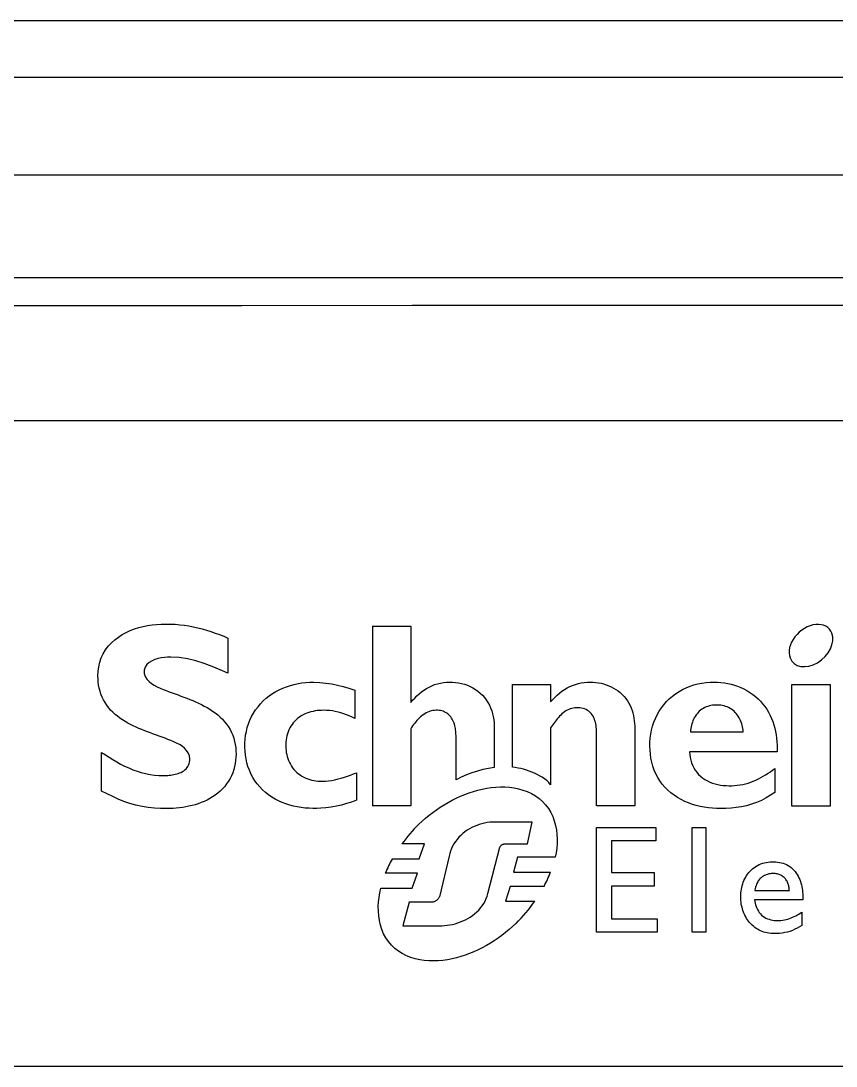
# Model space of a CAD drawing. Extents: x 0 to 320, y 0 to 1157.
# Drawn here: x 229.23 to 245.9, y 825.42 to 846.8 of the extents above; entities that cross this region are included whole.
import ezdxf

# ---------------------------------------------------------------- set-up
doc = ezdxf.new("R2010")
doc.units = 0
doc.layers.add('-15N-THT. THIẾT BỊ ĐÓNG MỞ', color=40, linetype='CONTINUOUS')

# ---------------------------------------------------------------- blocks, each defined once
blk = doc.blocks.new('06 - N - SC VSD ATV630C11~C16N4')
at = {"layer": '-15N-THT. THIẾT BỊ ĐÓNG MỞ'}
for p, q in [((149.663, 268.299), (27.375, 268.3)), ((27.463, 267.152), (137.634, 267.152)), ((33.009, 265.152), (131.909, 265.152)), ((115.516, 263.042), (49.288, 263.042)), ((70.241, 262.473), (66.753, 262.47)), ((73.729, 262.475), (70.241, 262.473)), ((77.217, 262.476), (73.729, 262.475)), ((80.705, 262.476), (77.217, 262.476)), ((84.194, 262.476), (80.705, 262.476)), ((87.682, 262.476), (84.194, 262.476)), ((115.591, 260.122), (49.32, 260.122)), ((71.625, 255.89), (71.715, 255.913)), ((71.715, 255.913), (71.806, 255.931)), ((71.806, 255.931), (71.897, 255.945)), ((71.897, 255.945), (71.989, 255.954)), ((71.989, 255.954), (72.083, 255.96)), ((72.083, 255.96), (72.177, 255.963)), ((72.177, 255.963), (72.273, 255.962)), ((72.273, 255.962), (72.368, 255.958)), ((72.368, 255.958), (72.463, 255.95)), ((72.463, 255.95), (72.556, 255.939)), ((72.556, 255.939), (72.648, 255.925)), ((72.648, 255.925), (72.739, 255.908)), ((72.739, 255.908), (72.83, 255.888)), ((76.4, 255.917), (77.183, 255.917)), ((76.4, 255.917), (76.4, 252.243)), ((77.183, 255.917), (77.183, 254.357)), ((71.133, 255.642), (71.207, 255.698)), ((71.207, 255.698), (71.285, 255.748)), ((71.285, 255.748), (71.366, 255.792)), ((71.366, 255.792), (71.451, 255.83)), ((71.451, 255.83), (71.537, 255.863)), ((71.537, 255.863), (71.625, 255.89)), ((72.83, 255.888), (72.92, 255.865)), ((72.92, 255.865), (73.009, 255.839)), ((73.009, 255.839), (73.098, 255.81)), ((73.098, 255.81), (73.186, 255.78)), ((73.186, 255.78), (73.273, 255.747)), ((73.273, 255.747), (73.36, 255.713)), ((73.36, 255.713), (73.445, 255.677)), ((85.794, 255.776), (85.794, 255.776)), ((70.945, 255.434), (71.001, 255.509)), ((71.001, 255.509), (71.064, 255.579)), ((71.064, 255.579), (71.133, 255.642)), ((73.445, 255.677), (73.445, 254.959)), ((73.445, 255.677), (73.445, 255.677)), ((70.828, 255.181), (70.858, 255.269)), ((70.858, 255.269), (70.897, 255.354)), ((70.897, 255.354), (70.945, 255.434)), ((72.018, 255.259), (71.955, 255.24)), ((72.082, 255.273), (72.018, 255.259)), ((72.147, 255.282), (72.082, 255.273)), ((72.212, 255.287), (72.147, 255.282)), ((72.278, 255.288), (72.212, 255.287)), ((72.452, 255.278), (72.278, 255.288)), ((72.278, 255.288), (72.278, 255.288)), ((72.624, 255.25), (72.452, 255.278)), ((84.94, 255.273), (84.94, 255.273)), ((70.794, 254.998), (70.807, 255.09)), ((70.807, 255.09), (70.828, 255.181)), ((71.754, 255.081), (71.735, 255.019)), ((71.791, 255.135), (71.754, 255.081)), ((71.84, 255.179), (71.791, 255.135)), ((71.895, 255.214), (71.84, 255.179)), ((71.955, 255.24), (71.895, 255.214)), ((72.794, 255.208), (72.624, 255.25)), ((72.961, 255.155), (72.794, 255.208)), ((73.125, 255.094), (72.961, 255.155)), ((73.286, 255.029), (73.125, 255.094)), ((70.79, 254.905), (70.794, 254.998)), ((70.792, 254.842), (70.79, 254.905)), ((70.79, 254.905), (70.79, 254.905)), ((70.796, 254.778), (70.792, 254.842)), ((71.735, 255.019), (71.735, 254.953)), ((71.735, 254.953), (71.754, 254.89)), ((71.754, 254.89), (71.789, 254.834)), ((71.789, 254.834), (71.834, 254.787)), ((73.445, 254.959), (73.286, 255.029)), ((73.445, 254.959), (73.445, 254.959)), ((70.804, 254.714), (70.796, 254.778)), ((70.816, 254.651), (70.804, 254.714)), ((70.832, 254.589), (70.816, 254.651)), ((71.834, 254.787), (71.886, 254.747)), ((71.886, 254.747), (71.942, 254.713)), ((71.942, 254.713), (72.002, 254.681)), ((72.002, 254.681), (72.065, 254.653)), ((72.065, 254.653), (72.126, 254.627)), ((72.126, 254.627), (72.186, 254.602)), ((74.427, 254.582), (74.498, 254.62)), ((74.498, 254.62), (74.572, 254.653)), ((74.572, 254.653), (74.647, 254.682)), ((74.647, 254.682), (74.724, 254.707)), ((74.724, 254.707), (74.802, 254.728)), ((74.802, 254.728), (74.881, 254.745)), ((74.881, 254.745), (74.961, 254.758)), ((74.961, 254.758), (75.041, 254.767)), ((75.041, 254.767), (75.122, 254.772)), ((75.122, 254.772), (75.202, 254.774)), ((75.202, 254.774), (75.326, 254.77)), ((75.202, 254.774), (75.202, 254.774)), ((75.326, 254.77), (75.449, 254.757)), ((75.449, 254.757), (75.57, 254.739)), ((75.57, 254.739), (75.688, 254.716)), ((75.688, 254.716), (75.806, 254.688)), ((75.806, 254.688), (75.922, 254.653)), ((75.922, 254.653), (76.039, 254.613)), ((77.453, 254.611), (77.505, 254.645)), ((77.505, 254.645), (77.559, 254.675)), ((77.559, 254.675), (77.615, 254.702)), ((77.615, 254.702), (77.673, 254.724)), ((77.673, 254.724), (77.733, 254.742)), ((77.733, 254.742), (77.793, 254.756)), ((77.793, 254.756), (77.854, 254.766)), ((77.854, 254.766), (77.916, 254.772)), ((77.916, 254.772), (77.977, 254.774)), ((77.977, 254.774), (78.039, 254.773)), ((78.039, 254.773), (78.101, 254.768)), ((78.101, 254.768), (78.163, 254.759)), ((78.163, 254.759), (78.223, 254.747)), ((78.223, 254.747), (78.283, 254.731)), ((78.283, 254.731), (78.342, 254.711)), ((78.342, 254.711), (78.399, 254.687)), ((78.399, 254.687), (78.454, 254.659)), ((78.454, 254.659), (78.508, 254.627)), ((78.508, 254.627), (78.558, 254.592)), ((79.263, 253.034), (79.263, 254.728)), ((79.263, 254.728), (80.045, 254.728)), ((79.263, 254.728), (79.263, 254.728)), ((80.045, 254.728), (80.045, 254.371)), ((80.274, 254.587), (80.326, 254.623)), ((80.326, 254.623), (80.38, 254.656)), ((80.38, 254.656), (80.435, 254.684)), ((80.435, 254.684), (80.492, 254.709)), ((80.492, 254.709), (80.551, 254.729)), ((80.551, 254.729), (80.611, 254.745)), ((80.611, 254.745), (80.672, 254.758)), ((80.672, 254.758), (80.733, 254.767)), ((80.733, 254.767), (80.795, 254.772)), ((80.795, 254.772), (80.856, 254.774)), ((80.856, 254.774), (80.911, 254.773)), ((80.856, 254.774), (80.856, 254.774)), ((80.911, 254.773), (80.966, 254.768)), ((80.966, 254.768), (81.02, 254.761)), ((81.02, 254.761), (81.075, 254.751)), ((81.075, 254.751), (81.128, 254.738)), ((81.128, 254.738), (81.181, 254.721)), ((81.181, 254.721), (81.233, 254.702)), ((81.233, 254.702), (81.284, 254.68)), ((81.284, 254.68), (81.333, 254.655)), ((81.333, 254.655), (81.38, 254.627)), ((81.38, 254.627), (81.425, 254.596)), ((82.67, 254.584), (82.743, 254.625)), ((82.743, 254.625), (82.818, 254.661)), ((82.818, 254.661), (82.895, 254.691)), ((82.895, 254.691), (82.975, 254.717)), ((82.975, 254.717), (83.056, 254.738)), ((83.056, 254.738), (83.138, 254.754)), ((83.138, 254.754), (83.222, 254.765)), ((83.222, 254.765), (83.305, 254.772)), ((83.305, 254.772), (83.388, 254.774)), ((83.388, 254.774), (83.458, 254.773)), ((83.388, 254.774), (83.388, 254.774)), ((83.458, 254.773), (83.527, 254.768)), ((83.527, 254.768), (83.597, 254.759)), ((83.597, 254.759), (83.666, 254.748)), ((83.666, 254.748), (83.734, 254.732)), ((83.734, 254.732), (83.802, 254.714)), ((83.802, 254.714), (83.868, 254.691)), ((83.868, 254.691), (83.933, 254.665)), ((83.933, 254.665), (83.997, 254.636)), ((83.997, 254.636), (84.058, 254.602)), ((84.975, 252.235), (84.975, 254.728)), ((84.975, 254.728), (85.758, 254.728)), ((84.975, 254.728), (84.975, 254.728)), ((85.758, 254.728), (85.758, 252.235)), ((85.758, 254.728), (85.758, 254.728)), ((70.851, 254.527), (70.832, 254.589)), ((70.875, 254.468), (70.851, 254.527)), ((70.903, 254.411), (70.875, 254.468)), ((70.934, 254.356), (70.903, 254.411)), ((72.186, 254.602), (72.247, 254.579)), ((72.247, 254.579), (72.307, 254.556)), ((72.307, 254.556), (72.367, 254.534)), ((72.367, 254.534), (72.427, 254.512)), ((72.427, 254.512), (72.487, 254.49)), ((72.487, 254.49), (72.547, 254.468)), ((72.547, 254.468), (72.607, 254.445)), ((72.607, 254.445), (72.667, 254.421)), ((72.667, 254.421), (72.727, 254.397)), ((74.17, 254.391), (74.229, 254.445)), ((74.229, 254.445), (74.292, 254.495)), ((74.292, 254.495), (74.358, 254.541)), ((74.358, 254.541), (74.427, 254.582)), ((76.039, 254.613), (76.039, 254.031)), ((77.183, 254.357), (77.223, 254.404)), ((77.223, 254.404), (77.265, 254.449)), ((77.265, 254.449), (77.309, 254.493)), ((77.309, 254.493), (77.355, 254.535)), ((77.355, 254.535), (77.403, 254.575)), ((77.403, 254.575), (77.453, 254.611)), ((78.558, 254.592), (78.606, 254.552)), ((78.606, 254.552), (78.651, 254.509)), ((78.651, 254.509), (78.692, 254.462)), ((78.692, 254.462), (78.729, 254.412)), ((78.729, 254.412), (78.763, 254.359)), ((80.045, 254.371), (80.087, 254.417)), ((80.087, 254.417), (80.13, 254.462)), ((80.13, 254.462), (80.176, 254.506)), ((80.176, 254.506), (80.224, 254.547)), ((80.224, 254.547), (80.274, 254.587)), ((81.425, 254.596), (81.468, 254.562)), ((81.468, 254.562), (81.509, 254.524)), ((81.509, 254.524), (81.546, 254.484)), ((81.546, 254.484), (81.581, 254.441)), ((81.581, 254.441), (81.613, 254.395)), ((82.413, 254.377), (82.471, 254.435)), ((82.471, 254.435), (82.534, 254.489)), ((82.534, 254.489), (82.6, 254.539)), ((82.6, 254.539), (82.67, 254.584)), ((84.058, 254.602), (84.119, 254.565)), ((84.119, 254.565), (84.176, 254.525)), ((84.176, 254.525), (84.231, 254.481)), ((84.231, 254.481), (84.284, 254.434)), ((84.284, 254.434), (84.333, 254.385)), ((70.969, 254.303), (70.934, 254.356)), ((71.007, 254.253), (70.969, 254.303)), ((71.049, 254.205), (71.007, 254.253)), ((71.093, 254.159), (71.049, 254.205)), ((72.727, 254.397), (72.787, 254.371)), ((72.787, 254.371), (72.846, 254.344)), ((72.846, 254.344), (72.905, 254.315)), ((72.905, 254.315), (72.963, 254.285)), ((72.963, 254.285), (73.021, 254.253)), ((73.021, 254.253), (73.077, 254.219)), ((73.077, 254.219), (73.133, 254.183)), ((73.97, 254.141), (74.014, 254.208)), ((74.014, 254.208), (74.062, 254.273)), ((74.062, 254.273), (74.114, 254.334)), ((74.114, 254.334), (74.17, 254.391)), ((75.272, 254.192), (75.229, 254.186)), ((75.315, 254.196), (75.272, 254.192)), ((75.359, 254.198), (75.315, 254.196)), ((75.402, 254.199), (75.359, 254.198)), ((75.462, 254.197), (75.402, 254.199)), ((75.402, 254.199), (75.402, 254.199)), ((75.523, 254.193), (75.462, 254.197)), ((75.582, 254.185), (75.523, 254.193)), ((77.183, 254.357), (77.183, 254.357)), ((77.636, 254.193), (77.601, 254.185)), ((77.671, 254.198), (77.636, 254.193)), ((77.706, 254.2), (77.671, 254.198)), ((77.734, 254.199), (77.706, 254.2)), ((77.706, 254.2), (77.706, 254.2)), ((77.763, 254.197), (77.734, 254.199)), ((77.79, 254.193), (77.763, 254.197)), ((77.818, 254.186), (77.79, 254.193)), ((78.763, 254.359), (78.792, 254.305)), ((78.792, 254.305), (78.817, 254.248)), ((78.817, 254.248), (78.839, 254.19)), ((78.839, 254.19), (78.856, 254.13)), ((80.045, 254.371), (80.045, 254.371)), ((80.384, 254.201), (80.355, 254.185)), ((80.414, 254.216), (80.384, 254.201)), ((80.445, 254.228), (80.414, 254.216)), ((80.476, 254.238), (80.445, 254.228)), ((80.509, 254.245), (80.476, 254.238)), ((80.542, 254.25), (80.509, 254.245)), ((80.575, 254.252), (80.542, 254.25)), ((80.608, 254.252), (80.575, 254.252)), ((80.641, 254.25), (80.608, 254.252)), ((80.674, 254.245), (80.641, 254.25)), ((80.707, 254.238), (80.674, 254.245)), ((80.738, 254.227), (80.707, 254.238)), ((80.769, 254.214), (80.738, 254.227)), ((80.798, 254.197), (80.769, 254.214)), ((80.825, 254.178), (80.798, 254.197)), ((81.613, 254.395), (81.642, 254.348)), ((81.642, 254.348), (81.667, 254.299)), ((81.667, 254.299), (81.689, 254.249)), ((81.689, 254.249), (81.708, 254.198)), ((81.708, 254.198), (81.724, 254.145)), ((82.263, 254.179), (82.308, 254.248)), ((82.308, 254.248), (82.358, 254.314)), ((82.358, 254.314), (82.413, 254.377)), ((83.109, 254.2), (83.084, 254.178)), ((83.137, 254.22), (83.109, 254.2)), ((83.166, 254.238), (83.137, 254.22)), ((83.195, 254.254), (83.166, 254.238)), ((83.226, 254.268), (83.195, 254.254)), ((83.258, 254.279), (83.226, 254.268)), ((83.29, 254.289), (83.258, 254.279)), ((83.322, 254.296), (83.29, 254.289)), ((83.355, 254.301), (83.322, 254.296)), ((83.389, 254.305), (83.355, 254.301)), ((83.422, 254.307), (83.389, 254.305)), ((83.456, 254.307), (83.422, 254.307)), ((83.49, 254.305), (83.456, 254.307)), ((83.524, 254.301), (83.49, 254.305)), ((83.557, 254.296), (83.524, 254.301)), ((83.59, 254.289), (83.557, 254.296)), ((83.622, 254.279), (83.59, 254.289)), ((83.653, 254.268), (83.622, 254.279)), ((83.683, 254.254), (83.653, 254.268)), ((83.713, 254.239), (83.683, 254.254)), ((83.741, 254.221), (83.713, 254.239)), ((83.768, 254.201), (83.741, 254.221)), ((83.794, 254.18), (83.768, 254.201)), ((84.333, 254.385), (84.379, 254.332)), ((84.379, 254.332), (84.422, 254.276)), ((84.422, 254.276), (84.461, 254.219)), ((84.461, 254.219), (84.497, 254.158)), ((71.139, 254.116), (71.093, 254.159)), ((71.188, 254.076), (71.139, 254.116)), ((71.239, 254.038), (71.188, 254.076)), ((71.291, 254.003), (71.239, 254.038)), ((71.345, 253.969), (71.291, 254.003)), ((73.133, 254.183), (73.186, 254.145)), ((73.186, 254.145), (73.238, 254.104)), ((73.238, 254.104), (73.288, 254.061)), ((73.288, 254.061), (73.335, 254.015)), ((73.335, 254.015), (73.379, 253.966)), ((73.868, 253.923), (73.897, 253.998)), ((73.897, 253.998), (73.931, 254.07)), ((73.931, 254.07), (73.97, 254.141)), ((74.813, 253.977), (74.784, 253.945)), ((74.843, 254.007), (74.813, 253.977)), ((74.876, 254.035), (74.843, 254.007)), ((74.91, 254.06), (74.876, 254.035)), ((74.946, 254.084), (74.91, 254.06)), ((74.984, 254.105), (74.946, 254.084)), ((75.023, 254.124), (74.984, 254.105)), ((75.062, 254.141), (75.023, 254.124)), ((75.103, 254.155), (75.062, 254.141)), ((75.145, 254.167), (75.103, 254.155)), ((75.187, 254.177), (75.145, 254.167)), ((75.229, 254.186), (75.187, 254.177)), ((75.642, 254.174), (75.582, 254.185)), ((75.7, 254.16), (75.642, 254.174)), ((75.758, 254.144), (75.7, 254.16)), ((75.816, 254.126), (75.758, 254.144)), ((75.873, 254.105), (75.816, 254.126)), ((75.929, 254.083), (75.873, 254.105)), ((75.985, 254.058), (75.929, 254.083)), ((76.039, 254.031), (75.985, 254.058)), ((76.039, 254.031), (76.039, 254.031)), ((77.311, 253.99), (77.288, 253.963)), ((77.335, 254.016), (77.311, 253.99)), ((77.36, 254.041), (77.335, 254.016)), ((77.386, 254.065), (77.36, 254.041)), ((77.413, 254.087), (77.386, 254.065)), ((77.441, 254.108), (77.413, 254.087)), ((77.471, 254.128), (77.441, 254.108)), ((77.502, 254.145), (77.471, 254.128)), ((77.534, 254.161), (77.502, 254.145)), ((77.567, 254.174), (77.534, 254.161)), ((77.601, 254.185), (77.567, 254.174)), ((77.844, 254.178), (77.818, 254.186)), ((77.87, 254.168), (77.844, 254.178)), ((77.895, 254.156), (77.87, 254.168)), ((77.919, 254.141), (77.895, 254.156)), ((77.942, 254.124), (77.919, 254.141)), ((77.963, 254.106), (77.942, 254.124)), ((77.984, 254.085), (77.963, 254.106)), ((78.002, 254.064), (77.984, 254.085)), ((78.019, 254.041), (78.002, 254.064)), ((78.034, 254.017), (78.019, 254.041)), ((78.047, 253.992), (78.034, 254.017)), ((78.059, 253.966), (78.047, 253.992)), ((78.856, 254.13), (78.87, 254.069)), ((78.87, 254.069), (78.881, 254.007)), ((78.881, 254.007), (78.888, 253.945)), ((80.142, 253.976), (80.122, 253.95)), ((80.162, 254.003), (80.142, 253.976)), ((80.184, 254.028), (80.162, 254.003)), ((80.205, 254.053), (80.184, 254.028)), ((80.228, 254.078), (80.205, 254.053)), ((80.251, 254.101), (80.228, 254.078)), ((80.276, 254.124), (80.251, 254.101)), ((80.301, 254.146), (80.276, 254.124)), ((80.327, 254.166), (80.301, 254.146)), ((80.355, 254.185), (80.327, 254.166)), ((80.85, 254.156), (80.825, 254.178)), ((80.873, 254.131), (80.85, 254.156)), ((80.894, 254.105), (80.873, 254.131)), ((80.911, 254.077), (80.894, 254.105)), ((80.927, 254.047), (80.911, 254.077)), ((80.94, 254.016), (80.927, 254.047)), ((80.951, 253.985), (80.94, 254.016)), ((80.96, 253.953), (80.951, 253.985)), ((81.724, 254.145), (81.736, 254.092)), ((81.736, 254.092), (81.747, 254.038)), ((81.747, 254.038), (81.754, 253.984)), ((81.754, 253.984), (81.76, 253.929)), ((82.155, 253.954), (82.186, 254.031)), ((82.186, 254.031), (82.222, 254.106)), ((82.222, 254.106), (82.263, 254.179)), ((82.953, 253.986), (82.942, 253.955)), ((82.967, 254.017), (82.953, 253.986)), ((82.982, 254.047), (82.967, 254.017)), ((82.999, 254.075), (82.982, 254.047)), ((83.017, 254.103), (82.999, 254.075)), ((83.037, 254.13), (83.017, 254.103)), ((83.06, 254.155), (83.037, 254.13)), ((83.084, 254.178), (83.06, 254.155)), ((83.818, 254.157), (83.794, 254.18)), ((83.84, 254.132), (83.818, 254.157)), ((83.861, 254.105), (83.84, 254.132)), ((83.88, 254.077), (83.861, 254.105)), ((83.898, 254.048), (83.88, 254.077)), ((83.913, 254.018), (83.898, 254.048)), ((83.927, 253.987), (83.913, 254.018)), ((83.94, 253.956), (83.927, 253.987)), ((84.497, 254.158), (84.53, 254.096)), ((84.53, 254.096), (84.559, 254.032)), ((84.559, 254.032), (84.585, 253.967)), ((71.4, 253.938), (71.345, 253.969)), ((71.456, 253.908), (71.4, 253.938)), ((71.513, 253.88), (71.456, 253.908)), ((71.57, 253.853), (71.513, 253.88)), ((71.628, 253.828), (71.57, 253.853)), ((71.687, 253.803), (71.628, 253.828)), ((71.746, 253.78), (71.687, 253.803)), ((71.805, 253.757), (71.746, 253.78)), ((73.379, 253.966), (73.42, 253.915)), ((73.42, 253.915), (73.458, 253.862)), ((73.458, 253.862), (73.491, 253.806)), ((73.491, 253.806), (73.521, 253.748)), ((73.809, 253.689), (73.824, 253.768)), ((73.824, 253.768), (73.843, 253.846)), ((73.843, 253.846), (73.868, 253.923)), ((74.693, 253.799), (74.677, 253.759)), ((74.712, 253.838), (74.693, 253.799)), ((74.734, 253.875), (74.712, 253.838)), ((74.758, 253.911), (74.734, 253.875)), ((74.784, 253.945), (74.758, 253.911)), ((77.203, 253.85), (77.183, 253.821)), ((77.183, 253.821), (77.183, 252.243)), ((77.183, 253.821), (77.183, 253.821)), ((77.223, 253.879), (77.203, 253.85)), ((77.244, 253.908), (77.223, 253.879)), ((77.266, 253.936), (77.244, 253.908)), ((77.288, 253.963), (77.266, 253.936)), ((78.069, 253.939), (78.059, 253.966)), ((78.078, 253.912), (78.069, 253.939)), ((78.086, 253.884), (78.078, 253.912)), ((78.092, 253.856), (78.086, 253.884)), ((78.098, 253.827), (78.092, 253.856)), ((78.102, 253.798), (78.098, 253.827)), ((78.105, 253.77), (78.102, 253.798)), ((78.108, 253.741), (78.105, 253.77)), ((78.888, 253.945), (78.892, 253.883)), ((78.892, 253.883), (78.893, 253.821)), ((78.893, 253.821), (78.893, 253.028)), ((78.893, 253.821), (78.893, 253.821)), ((80.064, 253.869), (80.045, 253.841)), ((80.045, 253.841), (80.045, 252.677)), ((80.083, 253.896), (80.064, 253.869)), ((80.102, 253.923), (80.083, 253.896)), ((80.122, 253.95), (80.102, 253.923)), ((80.967, 253.92), (80.96, 253.953)), ((80.973, 253.888), (80.967, 253.92)), ((80.977, 253.855), (80.973, 253.888)), ((80.98, 253.822), (80.977, 253.855)), ((80.981, 253.788), (80.98, 253.822)), ((80.982, 253.755), (80.981, 253.788)), ((81.76, 253.929), (81.763, 253.874)), ((81.763, 253.874), (81.764, 253.82)), ((81.764, 253.82), (81.764, 252.242)), ((81.764, 253.82), (81.764, 253.82)), ((82.093, 253.713), (82.109, 253.794)), ((82.109, 253.794), (82.129, 253.875)), ((82.129, 253.875), (82.155, 253.954)), ((82.904, 253.794), (82.901, 253.761)), ((82.901, 253.761), (82.901, 253.761)), ((82.901, 253.761), (83.982, 253.761)), ((82.909, 253.827), (82.904, 253.794)), ((82.915, 253.859), (82.909, 253.827)), ((82.923, 253.892), (82.915, 253.859)), ((82.931, 253.924), (82.923, 253.892)), ((82.942, 253.955), (82.931, 253.924)), ((83.95, 253.924), (83.94, 253.956)), ((83.959, 253.892), (83.95, 253.924)), ((83.967, 253.859), (83.959, 253.892)), ((83.973, 253.827), (83.967, 253.859)), ((83.978, 253.794), (83.973, 253.827)), ((83.982, 253.761), (83.978, 253.794)), ((83.982, 253.761), (83.982, 253.761)), ((84.585, 253.967), (84.607, 253.901)), ((84.607, 253.901), (84.626, 253.834)), ((84.626, 253.834), (84.642, 253.765)), ((84.642, 253.765), (84.654, 253.696)), ((71.864, 253.735), (71.805, 253.757)), ((71.924, 253.714), (71.864, 253.735)), ((71.984, 253.692), (71.924, 253.714)), ((72.043, 253.671), (71.984, 253.692)), ((72.103, 253.649), (72.043, 253.671)), ((72.162, 253.627), (72.103, 253.649)), ((72.221, 253.605), (72.162, 253.627)), ((72.28, 253.581), (72.221, 253.605)), ((72.338, 253.556), (72.28, 253.581)), ((72.397, 253.529), (72.338, 253.556)), ((73.521, 253.748), (73.546, 253.688)), ((73.546, 253.688), (73.567, 253.626)), ((73.567, 253.626), (73.584, 253.563)), ((73.584, 253.563), (73.597, 253.499)), ((73.794, 253.529), (73.799, 253.609)), ((73.799, 253.609), (73.809, 253.689)), ((74.632, 253.55), (74.63, 253.507)), ((74.636, 253.592), (74.632, 253.55)), ((74.643, 253.635), (74.636, 253.592)), ((74.652, 253.677), (74.643, 253.635)), ((74.663, 253.718), (74.652, 253.677)), ((74.677, 253.759), (74.663, 253.718)), ((78.109, 253.712), (78.108, 253.741)), ((78.11, 253.683), (78.109, 253.712)), ((78.111, 253.655), (78.11, 253.683)), ((78.111, 252.779), (78.111, 253.655)), ((78.111, 253.655), (78.111, 253.655)), ((80.982, 252.242), (80.982, 253.755)), ((80.982, 253.755), (80.982, 253.755)), ((82.073, 253.464), (82.075, 253.547)), ((82.075, 253.547), (82.082, 253.63)), ((82.082, 253.63), (82.093, 253.713)), ((84.654, 253.696), (84.664, 253.627)), ((84.664, 253.627), (84.67, 253.557)), ((84.67, 253.557), (84.674, 253.488)), ((70.865, 252.546), (70.865, 253.338)), ((70.865, 253.338), (70.941, 253.288)), ((70.865, 253.338), (70.865, 253.338)), ((72.455, 253.499), (72.397, 253.529)), ((72.509, 253.466), (72.455, 253.499)), ((72.559, 253.426), (72.509, 253.466)), ((72.602, 253.38), (72.559, 253.426)), ((72.637, 253.327), (72.602, 253.38)), ((73.597, 253.499), (73.606, 253.435)), ((73.606, 253.435), (73.611, 253.37)), ((73.611, 253.37), (73.613, 253.305)), ((73.793, 253.447), (73.794, 253.529)), ((73.797, 253.366), (73.793, 253.447)), ((73.805, 253.285), (73.797, 253.366)), ((74.63, 253.507), (74.629, 253.464)), ((74.629, 253.464), (74.631, 253.421)), ((74.631, 253.421), (74.635, 253.378)), ((74.635, 253.378), (74.641, 253.336)), ((74.641, 253.336), (74.649, 253.294)), ((82.076, 253.381), (82.073, 253.464)), ((82.083, 253.299), (82.076, 253.381)), ((84.673, 253.348), (82.884, 253.348)), ((82.884, 253.348), (82.889, 253.292)), ((82.884, 253.348), (82.884, 253.348)), ((84.674, 253.418), (84.673, 253.348)), ((84.673, 253.348), (84.673, 253.348)), ((84.674, 253.488), (84.674, 253.418)), ((70.941, 253.288), (71.018, 253.239)), ((71.018, 253.239), (71.095, 253.191)), ((71.095, 253.191), (71.173, 253.145)), ((71.173, 253.145), (71.253, 253.1)), ((72.661, 253.267), (72.637, 253.327)), ((72.656, 253.11), (72.664, 253.141)), ((72.67, 253.204), (72.661, 253.267)), ((72.664, 253.141), (72.668, 253.172)), ((72.668, 253.172), (72.67, 253.204)), ((72.67, 253.204), (72.67, 253.204)), ((73.605, 253.175), (73.596, 253.111)), ((73.611, 253.24), (73.605, 253.175)), ((73.613, 253.305), (73.611, 253.24)), ((73.818, 253.205), (73.805, 253.285)), ((73.835, 253.126), (73.818, 253.205)), ((73.857, 253.048), (73.835, 253.126)), ((74.649, 253.294), (74.659, 253.253)), ((74.659, 253.253), (74.671, 253.212)), ((74.671, 253.212), (74.686, 253.172)), ((74.686, 253.172), (74.703, 253.133)), ((74.703, 253.133), (74.723, 253.094)), ((82.095, 253.217), (82.083, 253.299)), ((82.112, 253.136), (82.095, 253.217)), ((82.134, 253.055), (82.112, 253.136)), ((82.889, 253.292), (82.898, 253.236)), ((82.898, 253.236), (82.91, 253.181)), ((82.91, 253.181), (82.926, 253.127)), ((82.926, 253.127), (82.946, 253.075)), ((71.253, 253.1), (71.335, 253.058)), ((71.335, 253.058), (71.419, 253.019)), ((71.419, 253.019), (71.503, 252.984)), ((71.503, 252.984), (71.589, 252.953)), ((71.589, 252.953), (71.676, 252.927)), ((71.676, 252.927), (71.764, 252.905)), ((71.764, 252.905), (71.854, 252.887)), ((72.401, 252.898), (72.431, 252.907)), ((72.431, 252.907), (72.46, 252.918)), ((72.46, 252.918), (72.489, 252.93)), ((72.489, 252.93), (72.517, 252.945)), ((72.517, 252.945), (72.543, 252.962)), ((72.543, 252.962), (72.568, 252.981)), ((72.568, 252.981), (72.591, 253.003)), ((72.591, 253.003), (72.612, 253.026)), ((72.612, 253.026), (72.63, 253.052)), ((72.63, 253.052), (72.644, 253.08)), ((72.644, 253.08), (72.656, 253.11)), ((73.546, 252.923), (73.521, 252.862)), ((73.567, 252.985), (73.546, 252.923)), ((73.584, 253.047), (73.567, 252.985)), ((73.596, 253.111), (73.584, 253.047)), ((73.885, 252.973), (73.857, 253.048)), ((73.917, 252.899), (73.885, 252.973)), ((74.723, 253.094), (74.745, 253.058)), ((74.745, 253.058), (74.77, 253.022)), ((74.77, 253.022), (74.797, 252.989)), ((74.797, 252.989), (74.825, 252.958)), ((74.825, 252.958), (74.856, 252.928)), ((74.856, 252.928), (74.889, 252.901)), ((76.015, 252.898), (76.077, 252.921)), ((76.077, 252.921), (76.077, 252.358)), ((76.077, 252.921), (76.077, 252.921)), ((78.435, 252.919), (78.325, 252.877)), ((78.548, 252.955), (78.435, 252.919)), ((78.661, 252.986), (78.548, 252.955)), ((78.777, 253.01), (78.661, 252.986)), ((78.893, 253.028), (78.777, 253.01)), ((78.893, 253.028), (78.893, 253.028)), ((79.321, 253.027), (79.263, 253.034)), ((79.263, 253.034), (79.263, 253.034)), ((79.378, 253.018), (79.321, 253.027)), ((79.436, 253.006), (79.378, 253.018)), ((79.492, 252.992), (79.436, 253.006)), ((79.549, 252.976), (79.492, 252.992)), ((79.604, 252.957), (79.549, 252.976)), ((79.659, 252.937), (79.604, 252.957)), ((79.714, 252.914), (79.659, 252.937)), ((79.767, 252.889), (79.714, 252.914)), ((82.162, 252.977), (82.134, 253.055)), ((82.196, 252.901), (82.162, 252.977)), ((82.946, 253.075), (82.971, 253.025)), ((82.971, 253.025), (82.999, 252.977)), ((82.999, 252.977), (83.032, 252.932)), ((83.032, 252.932), (83.068, 252.889)), ((84.44, 252.882), (84.489, 252.912)), ((84.489, 252.912), (84.536, 252.943)), ((84.536, 252.943), (84.583, 252.975)), ((84.583, 252.975), (84.629, 253.007)), ((84.629, 253.007), (84.629, 252.521)), ((71.854, 252.887), (71.944, 252.875)), ((71.944, 252.875), (72.034, 252.867)), ((72.034, 252.867), (72.125, 252.865)), ((72.125, 252.865), (72.156, 252.865)), ((72.125, 252.865), (72.125, 252.865)), ((72.156, 252.865), (72.187, 252.866)), ((72.187, 252.866), (72.218, 252.868)), ((72.218, 252.868), (72.249, 252.87)), ((72.249, 252.87), (72.279, 252.874)), ((72.279, 252.874), (72.31, 252.878)), ((72.31, 252.878), (72.34, 252.883)), ((72.34, 252.883), (72.37, 252.89)), ((72.37, 252.89), (72.401, 252.898)), ((73.421, 252.693), (73.381, 252.642)), ((73.458, 252.747), (73.421, 252.693)), ((73.491, 252.804), (73.458, 252.747)), ((73.521, 252.862), (73.491, 252.804)), ((73.955, 252.827), (73.917, 252.899)), ((73.997, 252.759), (73.955, 252.827)), ((74.045, 252.693), (73.997, 252.759)), ((74.096, 252.631), (74.045, 252.693)), ((74.889, 252.901), (74.924, 252.876)), ((74.924, 252.876), (74.96, 252.853)), ((74.96, 252.853), (74.998, 252.832)), ((74.998, 252.832), (75.037, 252.814)), ((75.037, 252.814), (75.078, 252.798)), ((75.078, 252.798), (75.119, 252.784)), ((75.119, 252.784), (75.16, 252.773)), ((75.16, 252.773), (75.203, 252.764)), ((75.203, 252.764), (75.245, 252.757)), ((75.245, 252.757), (75.288, 252.752)), ((75.288, 252.752), (75.331, 252.749)), ((75.331, 252.749), (75.374, 252.748)), ((75.374, 252.748), (75.44, 252.75)), ((75.374, 252.748), (75.374, 252.748)), ((75.44, 252.75), (75.506, 252.756)), ((75.506, 252.756), (75.572, 252.765)), ((75.572, 252.765), (75.636, 252.778)), ((75.636, 252.778), (75.701, 252.794)), ((75.701, 252.794), (75.764, 252.812)), ((75.764, 252.812), (75.828, 252.831)), ((75.828, 252.831), (75.89, 252.853)), ((75.89, 252.853), (75.953, 252.875)), ((75.953, 252.875), (76.015, 252.898)), ((78.217, 252.831), (78.111, 252.779)), ((78.111, 252.779), (78.111, 252.779)), ((78.325, 252.877), (78.217, 252.831)), ((79.819, 252.861), (79.767, 252.889)), ((79.87, 252.831), (79.819, 252.861)), ((79.918, 252.798), (79.87, 252.831)), ((79.964, 252.761), (79.918, 252.798)), ((80.007, 252.721), (79.964, 252.761)), ((80.045, 252.677), (80.007, 252.721)), ((82.234, 252.827), (82.196, 252.901)), ((82.278, 252.756), (82.234, 252.827)), ((82.327, 252.689), (82.278, 252.756)), ((83.068, 252.889), (83.109, 252.849)), ((83.109, 252.849), (83.153, 252.814)), ((83.153, 252.814), (83.2, 252.782)), ((83.2, 252.782), (83.25, 252.754)), ((83.25, 252.754), (83.301, 252.73)), ((83.301, 252.73), (83.354, 252.71)), ((83.354, 252.71), (83.408, 252.693)), ((83.408, 252.693), (83.463, 252.68)), ((83.972, 252.683), (84.028, 252.696)), ((84.028, 252.696), (84.082, 252.712)), ((84.082, 252.712), (84.136, 252.73)), ((84.136, 252.73), (84.188, 252.751)), ((84.188, 252.751), (84.24, 252.773)), ((84.24, 252.773), (84.291, 252.798)), ((84.291, 252.798), (84.341, 252.825)), ((84.341, 252.825), (84.391, 252.853)), ((84.391, 252.853), (84.44, 252.882)), ((70.977, 252.488), (70.865, 252.546)), ((70.865, 252.546), (70.865, 252.546)), ((71.091, 252.433), (70.977, 252.488)), ((73.241, 252.505), (73.189, 252.465)), ((73.29, 252.548), (73.241, 252.505)), ((73.337, 252.593), (73.29, 252.548)), ((73.381, 252.642), (73.337, 252.593)), ((74.152, 252.573), (74.096, 252.631)), ((74.212, 252.519), (74.152, 252.573)), ((74.276, 252.469), (74.212, 252.519)), ((78.202, 252.442), (78.288, 252.478)), ((78.288, 252.478), (78.376, 252.51)), ((78.376, 252.51), (78.465, 252.54)), ((78.465, 252.54), (78.555, 252.565)), ((78.555, 252.565), (78.646, 252.587)), ((78.646, 252.587), (78.738, 252.605)), ((78.738, 252.605), (78.83, 252.618)), ((78.83, 252.618), (78.924, 252.628)), ((78.924, 252.628), (79.018, 252.632)), ((79.018, 252.632), (79.111, 252.631)), ((79.111, 252.631), (79.205, 252.624)), ((79.205, 252.624), (79.298, 252.612)), ((79.298, 252.612), (79.389, 252.593)), ((79.389, 252.593), (79.479, 252.568)), ((79.479, 252.568), (79.567, 252.535)), ((79.567, 252.535), (79.651, 252.495)), ((79.651, 252.495), (79.732, 252.448)), ((82.381, 252.625), (82.327, 252.689)), ((82.44, 252.566), (82.381, 252.625)), ((82.502, 252.511), (82.44, 252.566)), ((82.569, 252.46), (82.502, 252.511)), ((83.463, 252.68), (83.519, 252.67)), ((83.519, 252.67), (83.575, 252.663)), ((83.575, 252.663), (83.633, 252.659)), ((83.633, 252.659), (83.69, 252.657)), ((83.69, 252.657), (83.747, 252.657)), ((83.747, 252.657), (83.804, 252.66)), ((83.804, 252.66), (83.861, 252.665)), ((83.861, 252.665), (83.916, 252.672)), ((83.916, 252.672), (83.972, 252.683)), ((84.629, 252.521), (84.541, 252.46)), ((71.205, 252.38), (71.091, 252.433)), ((71.322, 252.333), (71.205, 252.38)), ((71.441, 252.292), (71.322, 252.333)), ((71.564, 252.258), (71.441, 252.292)), ((72.777, 252.268), (72.714, 252.251)), ((72.839, 252.288), (72.777, 252.268)), ((72.901, 252.311), (72.839, 252.288)), ((72.961, 252.336), (72.901, 252.311)), ((73.021, 252.364), (72.961, 252.336)), ((73.079, 252.395), (73.021, 252.364)), ((73.135, 252.428), (73.079, 252.395)), ((73.189, 252.465), (73.135, 252.428)), ((74.342, 252.424), (74.276, 252.469)), ((74.412, 252.383), (74.342, 252.424)), ((74.484, 252.346), (74.412, 252.383)), ((74.558, 252.313), (74.484, 252.346)), ((74.633, 252.285), (74.558, 252.313)), ((74.71, 252.26), (74.633, 252.285)), ((75.874, 252.291), (75.769, 252.262)), ((75.976, 252.323), (75.874, 252.291)), ((76.077, 252.358), (75.976, 252.323)), ((76.077, 252.358), (76.077, 252.358)), ((77.789, 252.217), (77.869, 252.268)), ((77.869, 252.268), (77.95, 252.315)), ((77.95, 252.315), (78.032, 252.36)), ((78.032, 252.36), (78.116, 252.403)), ((78.116, 252.403), (78.202, 252.442)), ((79.732, 252.448), (79.808, 252.393)), ((79.808, 252.393), (79.878, 252.331)), ((79.878, 252.331), (79.942, 252.263)), ((82.639, 252.414), (82.569, 252.46)), ((82.712, 252.373), (82.639, 252.414)), ((82.787, 252.336), (82.712, 252.373)), ((82.864, 252.303), (82.787, 252.336)), ((82.942, 252.275), (82.864, 252.303)), ((83.023, 252.252), (82.942, 252.275)), ((84.153, 252.278), (84.05, 252.248)), ((84.254, 252.314), (84.153, 252.278)), ((84.353, 252.357), (84.254, 252.314)), ((84.449, 252.406), (84.353, 252.357)), ((84.541, 252.46), (84.449, 252.406)), ((71.691, 252.231), (71.564, 252.258)), ((71.818, 252.212), (71.691, 252.231)), ((71.944, 252.199), (71.818, 252.212)), ((72.07, 252.192), (71.944, 252.199)), ((72.196, 252.189), (72.07, 252.192)), ((72.261, 252.19), (72.196, 252.189)), ((72.196, 252.189), (72.196, 252.189)), ((72.326, 252.193), (72.261, 252.19)), ((72.392, 252.197), (72.326, 252.193)), ((72.457, 252.204), (72.392, 252.197)), ((72.522, 252.212), (72.457, 252.204)), ((72.586, 252.223), (72.522, 252.212)), ((72.65, 252.235), (72.586, 252.223)), ((72.714, 252.251), (72.65, 252.235)), ((74.788, 252.24), (74.71, 252.26)), ((74.866, 252.223), (74.788, 252.24)), ((74.946, 252.21), (74.866, 252.223)), ((75.025, 252.2), (74.946, 252.21)), ((75.105, 252.194), (75.025, 252.2)), ((75.184, 252.191), (75.105, 252.194)), ((75.265, 252.191), (75.184, 252.191)), ((75.345, 252.194), (75.265, 252.191)), ((75.451, 252.202), (75.345, 252.194)), ((75.345, 252.194), (75.345, 252.194)), ((75.557, 252.217), (75.451, 252.202)), ((75.664, 252.237), (75.557, 252.217)), ((75.769, 252.262), (75.664, 252.237)), ((77.183, 252.243), (76.4, 252.243)), ((77.489, 251.993), (77.561, 252.052)), ((77.561, 252.052), (77.636, 252.11)), ((77.636, 252.11), (77.712, 252.165)), ((77.712, 252.165), (77.789, 252.217)), ((79.942, 252.263), (79.998, 252.188)), ((79.998, 252.188), (80.047, 252.109)), ((80.047, 252.109), (80.087, 252.024)), ((81.764, 252.242), (80.982, 252.242)), ((80.982, 252.242), (80.982, 252.242)), ((81.764, 252.242), (81.764, 252.242)), ((83.104, 252.232), (83.023, 252.252)), ((83.186, 252.216), (83.104, 252.232)), ((83.269, 252.205), (83.186, 252.216)), ((83.352, 252.197), (83.269, 252.205)), ((83.435, 252.192), (83.352, 252.197)), ((83.518, 252.19), (83.435, 252.192)), ((83.625, 252.192), (83.518, 252.19)), ((83.518, 252.19), (83.518, 252.19)), ((83.732, 252.198), (83.625, 252.192)), ((83.839, 252.209), (83.732, 252.198)), ((83.945, 252.225), (83.839, 252.209)), ((84.05, 252.248), (83.945, 252.225)), ((85.758, 252.235), (84.975, 252.235)), ((84.975, 252.235), (84.975, 252.235)), ((85.758, 252.235), (85.758, 252.235)), ((77.35, 251.868), (77.419, 251.931)), ((77.35, 251.868), (77.35, 251.868)), ((77.419, 251.931), (77.489, 251.993)), ((78.533, 251.845), (78.482, 251.824)), ((78.585, 251.863), (78.533, 251.845)), ((78.638, 251.879), (78.585, 251.863)), ((78.692, 251.891), (78.638, 251.879)), ((78.746, 251.901), (78.692, 251.891)), ((78.801, 251.908), (78.746, 251.901)), ((78.855, 251.913), (78.801, 251.908)), ((78.91, 251.914), (78.855, 251.913)), ((79.668, 251.914), (78.91, 251.914)), ((78.91, 251.914), (78.91, 251.914)), ((79.57, 251.466), (79.668, 251.914)), ((79.668, 251.914), (79.668, 251.914)), ((80.087, 252.024), (80.12, 251.937)), ((80.12, 251.937), (80.145, 251.846)), ((80.145, 251.846), (80.162, 251.754)), ((78.208, 251.641), (78.169, 251.601)), ((78.249, 251.678), (78.208, 251.641)), ((78.292, 251.712), (78.249, 251.678)), ((78.337, 251.744), (78.292, 251.712)), ((78.384, 251.773), (78.337, 251.744)), ((78.432, 251.8), (78.384, 251.773)), ((78.482, 251.824), (78.432, 251.8)), ((80.162, 251.754), (80.173, 251.661)), ((80.173, 251.661), (80.177, 251.568)), ((80.982, 249.66), (80.982, 251.803)), ((80.982, 251.803), (82.196, 251.803)), ((80.982, 251.803), (80.982, 251.803)), ((82.196, 251.803), (82.196, 251.526)), ((82.196, 251.803), (82.196, 251.803)), ((82.939, 249.659), (82.939, 251.803)), ((82.939, 251.803), (83.218, 251.803)), ((82.939, 251.803), (82.939, 251.803)), ((83.218, 251.803), (83.218, 249.659)), ((83.218, 251.803), (83.218, 251.803)), ((77.466, 251.465), (77.003, 251.465)), ((77.003, 251.465), (77.003, 251.465)), ((77.358, 251.158), (77.466, 251.465)), ((77.466, 251.465), (77.466, 251.465)), ((78.041, 251.421), (78.017, 251.371)), ((78.068, 251.469), (78.041, 251.421)), ((78.099, 251.515), (78.068, 251.469)), ((78.133, 251.559), (78.099, 251.515)), ((78.169, 251.601), (78.133, 251.559)), ((79.013, 251.406), (79.016, 251.412)), ((79.016, 251.412), (79.02, 251.418)), ((79.02, 251.418), (79.024, 251.424)), ((79.024, 251.424), (79.028, 251.429)), ((79.028, 251.429), (79.032, 251.435)), ((79.032, 251.435), (79.037, 251.44)), ((79.037, 251.44), (79.042, 251.445)), ((79.042, 251.445), (79.047, 251.449)), ((79.047, 251.449), (79.052, 251.453)), ((79.052, 251.453), (79.058, 251.456)), ((79.058, 251.456), (79.065, 251.459)), ((79.065, 251.459), (79.071, 251.461)), ((79.071, 251.461), (79.078, 251.463)), ((79.078, 251.463), (79.085, 251.464)), ((79.085, 251.464), (79.092, 251.465)), ((79.092, 251.465), (79.099, 251.466)), ((79.099, 251.466), (79.106, 251.466)), ((79.106, 251.466), (79.113, 251.466)), ((79.113, 251.466), (79.57, 251.466)), ((79.113, 251.466), (79.113, 251.466)), ((79.57, 251.466), (79.57, 251.466)), ((80.175, 251.474), (80.168, 251.38)), ((80.177, 251.568), (80.175, 251.474)), ((82.196, 251.526), (81.287, 251.526)), ((81.287, 251.526), (81.287, 250.88)), ((81.287, 251.526), (81.287, 251.526)), ((82.196, 251.526), (82.196, 251.526)), ((77.969, 251.214), (77.772, 250.387)), ((77.981, 251.268), (77.969, 251.214)), ((77.969, 251.214), (77.969, 251.214)), ((77.997, 251.32), (77.981, 251.268)), ((78.017, 251.371), (77.997, 251.32)), ((78.76, 250.454), (79.009, 251.4)), ((79.009, 251.4), (79.013, 251.406)), ((79.009, 251.4), (79.009, 251.4)), ((79.368, 251.196), (79.284, 250.889)), ((80.138, 251.196), (79.368, 251.196)), ((79.368, 251.196), (79.368, 251.196)), ((80.155, 251.287), (80.138, 251.196)), ((80.138, 251.196), (80.138, 251.196)), ((80.168, 251.38), (80.155, 251.287)), ((76.805, 251.158), (77.358, 251.158)), ((76.805, 251.158), (76.805, 251.158)), ((77.358, 251.158), (77.358, 251.158)), ((84.179, 250.962), (84.21, 250.985)), ((84.21, 250.985), (84.242, 251.006)), ((84.242, 251.006), (84.275, 251.025)), ((84.275, 251.025), (84.31, 251.042)), ((84.31, 251.042), (84.345, 251.057)), ((84.345, 251.057), (84.381, 251.069)), ((84.381, 251.069), (84.417, 251.079)), ((84.417, 251.079), (84.454, 251.087)), ((84.454, 251.087), (84.492, 251.093)), ((84.492, 251.093), (84.53, 251.097)), ((84.53, 251.097), (84.569, 251.099)), ((84.569, 251.099), (84.607, 251.099)), ((84.607, 251.099), (84.646, 251.098)), ((84.646, 251.098), (84.684, 251.094)), ((84.684, 251.094), (84.721, 251.088)), ((84.721, 251.088), (84.758, 251.08)), ((84.758, 251.08), (84.795, 251.07)), ((84.795, 251.07), (84.831, 251.057)), ((84.831, 251.057), (84.866, 251.042)), ((84.866, 251.042), (84.899, 251.024)), ((84.899, 251.024), (84.932, 251.003)), ((84.932, 251.003), (84.962, 250.981)), ((77.321, 250.868), (76.665, 250.868)), ((76.665, 250.868), (76.665, 250.868)), ((77.216, 250.56), (77.321, 250.868)), ((77.321, 250.868), (77.321, 250.868)), ((79.284, 250.889), (80.044, 250.889)), ((79.284, 250.889), (79.284, 250.889)), ((80.044, 250.889), (80.044, 250.889)), ((81.287, 250.88), (82.164, 250.88)), ((81.287, 250.88), (81.287, 250.88)), ((82.164, 250.88), (82.164, 250.603)), ((82.164, 250.88), (82.164, 250.88)), ((84.014, 250.754), (84.032, 250.788)), ((84.032, 250.788), (84.051, 250.82)), ((84.051, 250.82), (84.073, 250.851)), ((84.073, 250.851), (84.097, 250.881)), ((84.097, 250.881), (84.122, 250.91)), ((84.122, 250.91), (84.15, 250.936)), ((84.15, 250.936), (84.179, 250.962)), ((84.346, 250.773), (84.33, 250.759)), ((84.362, 250.786), (84.346, 250.773)), ((84.379, 250.798), (84.362, 250.786)), ((84.396, 250.809), (84.379, 250.798)), ((84.415, 250.819), (84.396, 250.809)), ((84.434, 250.828), (84.415, 250.819)), ((84.453, 250.835), (84.434, 250.828)), ((84.473, 250.842), (84.453, 250.835)), ((84.493, 250.847), (84.473, 250.842)), ((84.514, 250.852), (84.493, 250.847)), ((84.534, 250.856), (84.514, 250.852)), ((84.555, 250.858), (84.534, 250.856)), ((84.576, 250.86), (84.555, 250.858)), ((84.597, 250.86), (84.576, 250.86)), ((84.616, 250.86), (84.597, 250.86)), ((84.597, 250.86), (84.597, 250.86)), ((84.636, 250.858), (84.616, 250.86)), ((84.656, 250.855), (84.636, 250.858)), ((84.675, 250.851), (84.656, 250.855)), ((84.695, 250.846), (84.675, 250.851)), ((84.714, 250.839), (84.695, 250.846)), ((84.733, 250.832), (84.714, 250.839)), ((84.751, 250.824), (84.733, 250.832)), ((84.769, 250.814), (84.751, 250.824)), ((84.785, 250.804), (84.769, 250.814)), ((84.801, 250.792), (84.785, 250.804)), ((84.817, 250.779), (84.801, 250.792)), ((84.831, 250.766), (84.817, 250.779)), ((84.962, 250.981), (84.991, 250.956)), ((84.991, 250.956), (85.018, 250.929)), ((85.018, 250.929), (85.043, 250.9)), ((85.043, 250.9), (85.066, 250.87)), ((85.066, 250.87), (85.087, 250.838)), ((85.087, 250.838), (85.105, 250.804)), ((85.105, 250.804), (85.122, 250.77)), ((85.122, 250.77), (85.137, 250.735)), ((76.551, 250.467), (76.571, 250.56)), ((76.571, 250.56), (77.216, 250.56)), ((76.571, 250.56), (76.571, 250.56)), ((77.216, 250.56), (77.216, 250.56)), ((79.214, 250.598), (79.123, 250.292)), ((79.91, 250.598), (79.214, 250.598)), ((79.214, 250.598), (79.214, 250.598)), ((79.91, 250.598), (79.91, 250.598)), ((82.164, 250.603), (81.287, 250.603)), ((81.287, 250.603), (81.287, 249.937)), ((81.287, 250.603), (81.287, 250.603)), ((82.164, 250.603), (82.164, 250.603)), ((83.945, 250.538), (83.952, 250.575)), ((83.952, 250.575), (83.96, 250.612)), ((83.96, 250.612), (83.971, 250.648)), ((83.971, 250.648), (83.983, 250.684)), ((83.983, 250.684), (83.997, 250.719)), ((83.997, 250.719), (84.014, 250.754)), ((84.23, 250.571), (84.225, 250.551)), ((84.236, 250.592), (84.23, 250.571)), ((84.243, 250.612), (84.236, 250.592)), ((84.25, 250.633), (84.243, 250.612)), ((84.259, 250.653), (84.25, 250.633)), ((84.268, 250.672), (84.259, 250.653)), ((84.279, 250.691), (84.268, 250.672)), ((84.29, 250.71), (84.279, 250.691)), ((84.303, 250.727), (84.29, 250.71)), ((84.316, 250.744), (84.303, 250.727)), ((84.33, 250.759), (84.316, 250.744)), ((84.844, 250.751), (84.831, 250.766)), ((84.856, 250.735), (84.844, 250.751)), ((84.867, 250.719), (84.856, 250.735)), ((84.877, 250.701), (84.867, 250.719)), ((84.886, 250.683), (84.877, 250.701)), ((84.894, 250.665), (84.886, 250.683)), ((84.901, 250.646), (84.894, 250.665)), ((84.907, 250.627), (84.901, 250.646)), ((84.912, 250.608), (84.907, 250.627)), ((84.916, 250.589), (84.912, 250.608)), ((84.92, 250.569), (84.916, 250.589)), ((84.922, 250.549), (84.92, 250.569)), ((85.137, 250.735), (85.15, 250.699)), ((85.15, 250.699), (85.161, 250.663)), ((85.161, 250.663), (85.171, 250.626)), ((85.171, 250.626), (85.179, 250.589)), ((85.179, 250.589), (85.186, 250.551)), ((76.526, 250.279), (76.536, 250.373)), ((76.536, 250.373), (76.551, 250.467)), ((77.743, 250.344), (77.735, 250.334)), ((77.751, 250.355), (77.743, 250.344)), ((77.758, 250.366), (77.751, 250.355)), ((77.765, 250.376), (77.758, 250.366)), ((77.772, 250.387), (77.765, 250.376)), ((77.772, 250.387), (77.772, 250.387)), ((78.706, 250.296), (78.729, 250.347)), ((78.729, 250.347), (78.747, 250.4)), ((78.747, 250.4), (78.76, 250.454)), ((78.76, 250.454), (78.76, 250.454)), ((83.933, 250.425), (83.936, 250.463)), ((83.933, 250.387), (83.933, 250.425)), ((83.933, 250.349), (83.933, 250.387)), ((83.935, 250.314), (83.933, 250.349)), ((83.933, 250.349), (83.933, 250.349)), ((83.936, 250.463), (83.939, 250.5)), ((83.939, 250.5), (83.945, 250.538)), ((84.22, 250.53), (84.216, 250.51)), ((84.216, 250.51), (84.926, 250.51)), ((84.216, 250.51), (84.216, 250.51)), ((84.225, 250.551), (84.22, 250.53)), ((84.924, 250.53), (84.922, 250.549)), ((84.926, 250.51), (84.924, 250.53)), ((84.926, 250.51), (84.926, 250.51)), ((85.186, 250.551), (85.191, 250.514)), ((85.191, 250.514), (85.196, 250.476)), ((85.196, 250.476), (85.199, 250.438)), ((85.199, 250.438), (85.201, 250.4)), ((85.201, 250.4), (85.203, 250.363)), ((85.203, 250.363), (85.203, 250.325)), ((76.521, 250.184), (76.526, 250.279)), ((76.522, 250.089), (76.521, 250.184)), ((77.15, 250.277), (77.022, 249.79)), ((77.15, 250.277), (77.15, 250.277)), ((77.625, 250.277), (77.15, 250.277)), ((77.637, 250.277), (77.625, 250.277)), ((77.625, 250.277), (77.625, 250.277)), ((77.65, 250.279), (77.637, 250.277)), ((77.663, 250.283), (77.65, 250.279)), ((77.675, 250.287), (77.663, 250.283)), ((77.687, 250.293), (77.675, 250.287)), ((77.698, 250.299), (77.687, 250.293)), ((77.708, 250.307), (77.698, 250.299)), ((77.717, 250.315), (77.708, 250.307)), ((77.726, 250.325), (77.717, 250.315)), ((77.735, 250.334), (77.726, 250.325)), ((78.574, 250.114), (78.612, 250.156)), ((78.612, 250.156), (78.647, 250.201)), ((78.647, 250.201), (78.679, 250.247)), ((78.679, 250.247), (78.706, 250.296)), ((79.123, 250.292), (79.719, 250.292)), ((79.123, 250.292), (79.123, 250.292)), ((79.719, 250.292), (79.719, 250.292)), ((83.939, 250.278), (83.935, 250.314)), ((83.943, 250.243), (83.939, 250.278)), ((83.949, 250.208), (83.943, 250.243)), ((83.957, 250.173), (83.949, 250.208)), ((83.966, 250.139), (83.957, 250.173)), ((83.976, 250.105), (83.966, 250.139)), ((85.203, 250.325), (84.211, 250.325)), ((84.211, 250.325), (84.217, 250.29)), ((84.211, 250.325), (84.211, 250.325)), ((84.217, 250.29), (84.225, 250.255)), ((84.225, 250.255), (84.234, 250.221)), ((84.234, 250.221), (84.245, 250.188)), ((84.245, 250.188), (84.258, 250.155)), ((84.258, 250.155), (84.274, 250.123)), ((85.203, 250.325), (85.203, 250.325)), ((76.529, 249.994), (76.522, 250.089)), ((76.543, 249.9), (76.529, 249.994)), ((78.25, 249.89), (78.301, 249.914)), ((78.301, 249.914), (78.351, 249.941)), ((78.351, 249.941), (78.399, 249.97)), ((78.399, 249.97), (78.446, 250.003)), ((78.446, 250.003), (78.491, 250.037)), ((78.491, 250.037), (78.534, 250.075)), ((78.534, 250.075), (78.574, 250.114)), ((81.287, 249.937), (82.224, 249.937)), ((81.287, 249.937), (81.287, 249.937)), ((82.224, 249.937), (82.224, 249.66)), ((82.224, 249.937), (82.224, 249.937)), ((83.988, 250.071), (83.976, 250.105)), ((84.002, 250.038), (83.988, 250.071)), ((84.016, 250.006), (84.002, 250.038)), ((84.033, 249.974), (84.016, 250.006)), ((84.051, 249.943), (84.033, 249.974)), ((84.07, 249.913), (84.051, 249.943)), ((84.091, 249.884), (84.07, 249.913)), ((84.274, 250.123), (84.291, 250.093)), ((84.291, 250.093), (84.311, 250.063)), ((84.311, 250.063), (84.334, 250.036)), ((84.334, 250.036), (84.358, 250.011)), ((84.358, 250.011), (84.385, 249.988)), ((84.385, 249.988), (84.415, 249.968)), ((84.415, 249.968), (84.445, 249.95)), ((84.445, 249.95), (84.477, 249.936)), ((84.477, 249.936), (84.51, 249.924)), ((84.51, 249.924), (84.544, 249.914)), ((84.544, 249.914), (84.578, 249.907)), ((84.789, 249.907), (84.823, 249.913)), ((84.823, 249.913), (84.858, 249.921)), ((84.858, 249.921), (84.892, 249.93)), ((84.892, 249.93), (84.926, 249.941)), ((84.926, 249.941), (84.959, 249.954)), ((84.959, 249.954), (84.992, 249.967)), ((84.992, 249.967), (85.025, 249.982)), ((85.025, 249.982), (85.056, 249.998)), ((85.056, 249.998), (85.088, 250.015)), ((85.088, 250.015), (85.119, 250.032)), ((85.119, 250.032), (85.149, 250.051)), ((85.149, 250.051), (85.178, 250.07)), ((85.178, 250.07), (85.178, 249.799)), ((76.565, 249.807), (76.543, 249.9)), ((76.593, 249.717), (76.565, 249.807)), ((76.63, 249.63), (76.593, 249.717)), ((77.022, 249.79), (77.022, 249.79)), ((77.022, 249.79), (77.761, 249.79)), ((77.761, 249.79), (77.817, 249.791)), ((77.761, 249.79), (77.761, 249.79)), ((77.817, 249.791), (77.872, 249.794)), ((77.872, 249.794), (77.928, 249.801)), ((77.928, 249.801), (77.983, 249.809)), ((77.983, 249.809), (78.038, 249.82)), ((78.038, 249.82), (78.092, 249.834)), ((78.092, 249.834), (78.146, 249.85)), ((78.146, 249.85), (78.199, 249.869)), ((78.199, 249.869), (78.25, 249.89)), ((79.195, 249.713), (79.122, 249.653)), ((79.266, 249.776), (79.195, 249.713)), ((79.336, 249.84), (79.266, 249.776)), ((79.336, 249.84), (79.336, 249.84)), ((84.113, 249.856), (84.091, 249.884)), ((84.137, 249.83), (84.113, 249.856)), ((84.163, 249.805), (84.137, 249.83)), ((84.189, 249.781), (84.163, 249.805)), ((84.217, 249.759), (84.189, 249.781)), ((84.246, 249.738), (84.217, 249.759)), ((84.276, 249.72), (84.246, 249.738)), ((84.306, 249.703), (84.276, 249.72)), ((84.338, 249.688), (84.306, 249.703)), ((84.578, 249.907), (84.613, 249.903)), ((84.613, 249.903), (84.648, 249.9)), ((84.648, 249.9), (84.683, 249.899)), ((84.683, 249.899), (84.719, 249.9)), ((84.719, 249.9), (84.754, 249.903)), ((84.754, 249.903), (84.789, 249.907)), ((85.038, 249.719), (84.989, 249.697)), ((85.086, 249.743), (85.038, 249.719)), ((85.133, 249.77), (85.086, 249.743)), ((85.178, 249.799), (85.133, 249.77)), ((76.675, 249.546), (76.63, 249.63)), ((76.728, 249.468), (76.675, 249.546)), ((78.892, 249.487), (78.813, 249.436)), ((78.971, 249.54), (78.892, 249.487)), ((79.047, 249.595), (78.971, 249.54)), ((79.122, 249.653), (79.047, 249.595)), ((82.224, 249.66), (80.982, 249.66)), ((80.982, 249.66), (80.982, 249.66)), ((82.224, 249.66), (82.224, 249.66)), ((83.218, 249.659), (82.939, 249.659)), ((82.939, 249.659), (82.939, 249.659)), ((83.218, 249.659), (83.218, 249.659)), ((84.37, 249.675), (84.338, 249.688)), ((84.404, 249.663), (84.37, 249.675)), ((84.438, 249.654), (84.404, 249.663)), ((84.472, 249.646), (84.438, 249.654)), ((84.508, 249.64), (84.472, 249.646)), ((84.543, 249.636), (84.508, 249.64)), ((84.579, 249.633), (84.543, 249.636)), ((84.614, 249.632), (84.579, 249.633)), ((84.668, 249.633), (84.614, 249.632)), ((84.614, 249.632), (84.614, 249.632)), ((84.723, 249.637), (84.668, 249.633)), ((84.778, 249.642), (84.723, 249.637)), ((84.832, 249.651), (84.778, 249.642)), ((84.886, 249.663), (84.832, 249.651)), ((84.938, 249.678), (84.886, 249.663)), ((84.989, 249.697), (84.938, 249.678)), ((76.789, 249.396), (76.728, 249.468)), ((76.858, 249.33), (76.789, 249.396)), ((76.932, 249.272), (76.858, 249.33)), ((77.012, 249.222), (76.932, 249.272)), ((78.563, 249.301), (78.477, 249.261)), ((78.648, 249.343), (78.563, 249.301)), ((78.731, 249.389), (78.648, 249.343)), ((78.813, 249.436), (78.731, 249.389)), ((77.096, 249.179), (77.012, 249.222)), ((77.184, 249.144), (77.096, 249.179)), ((77.274, 249.116), (77.184, 249.144)), ((77.367, 249.095), (77.274, 249.116)), ((77.461, 249.081), (77.367, 249.095)), ((77.555, 249.074), (77.461, 249.081)), ((77.65, 249.072), (77.555, 249.074)), ((77.745, 249.075), (77.65, 249.072)), ((77.84, 249.084), (77.745, 249.075)), ((77.934, 249.097), (77.84, 249.084)), ((78.028, 249.115), (77.934, 249.097)), ((78.12, 249.137), (78.028, 249.115)), ((78.211, 249.162), (78.12, 249.137)), ((78.3, 249.192), (78.211, 249.162)), ((78.389, 249.225), (78.3, 249.192)), ((78.477, 249.261), (78.389, 249.225)), ((54.118, 246.922), (110.79, 246.922))]:
    blk.add_line(p, q, dxfattribs=at)
for centre, major_axis, ratio, start_param, end_param in [((85.367, 255.524), (0.376, 0.337), 0.720197, -0.271481, 2.870112), ((85.367, 255.524), (0.376, 0.337), 0.720197, 2.870112, 6.011704), ((79.411, 249.739), (2.963, 0), 1, 2.340146, 2.519884), ((78.861, 249.984), (2.367, 0), 1, 2.622927, 2.759246), ((77.664, 251.811), (2.552, 0), 1, -0.495565, -0.369776), ((77.165, 252.071), (3.113, 0), 1, -0.79882, -0.608394)]:
    blk.add_ellipse(centre, major_axis=major_axis, ratio=ratio, start_param=start_param, end_param=end_param, dxfattribs=at)

msp = doc.modelspace()

# ---------------------------------------------------------------- block references
msp.add_blockref('06 - N - SC VSD ATV630C11~C16N4', (160.02, 578.5))

doc.saveas('drawing.dxf')
